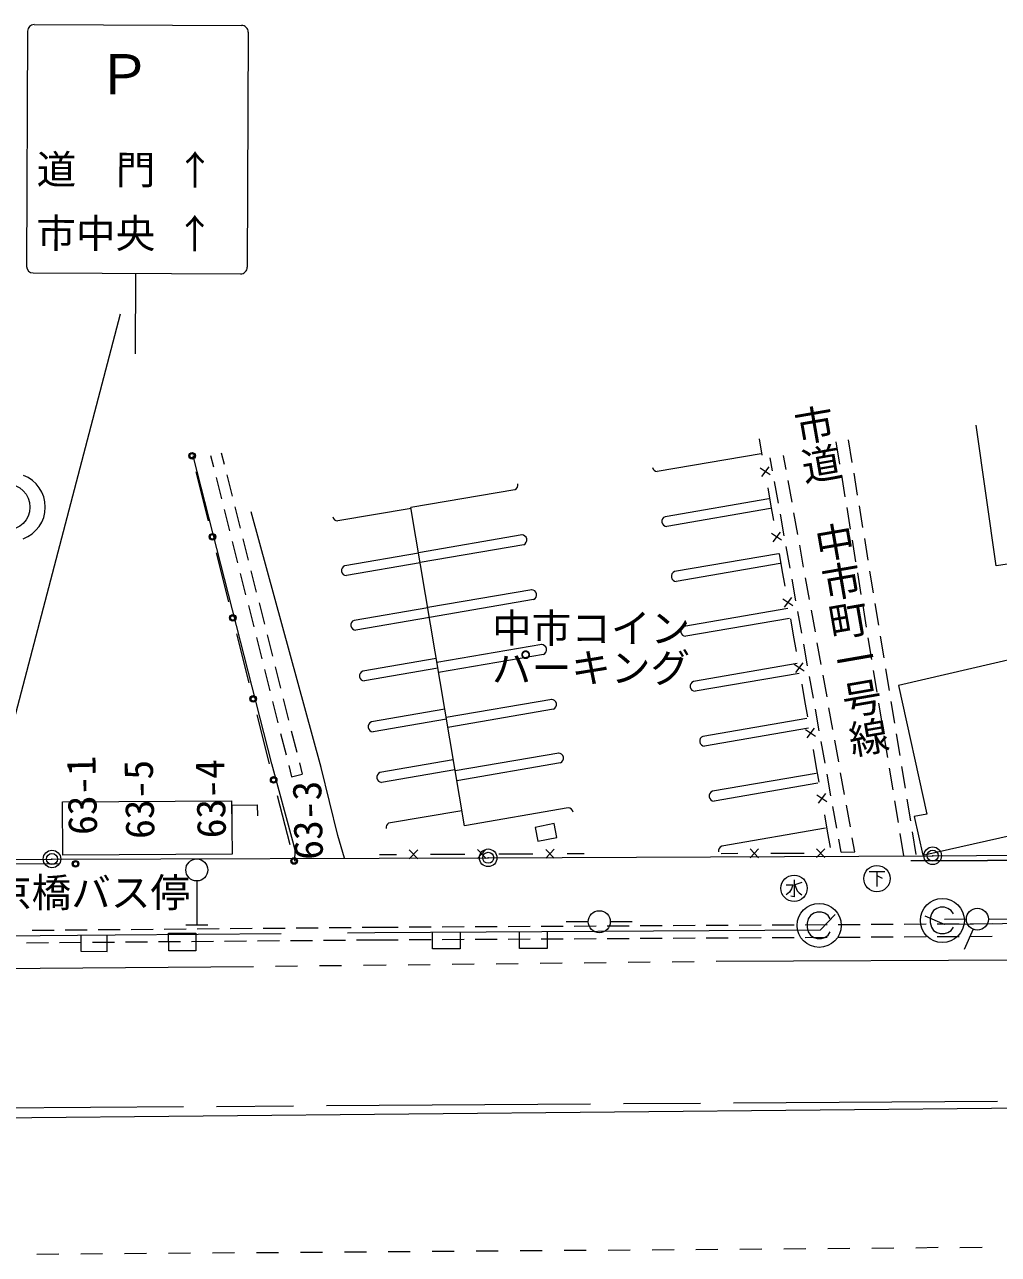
# Model space of a CAD drawing. Units: millimetres, scale not verified. Extents: x 40000 to 680000, y 20000 to 380000.
# Drawn here: x 111955 to 156222, y 262320 to 318200 of the extents above; entities that cross this region are included whole.
import ezdxf
from ezdxf.enums import TextEntityAlignment as Align

# ---------------------------------------------------------------- set-up
doc = ezdxf.new("R2010")
doc.units = ezdxf.units.MM
doc.header["$LTSCALE"] = 1000
doc.header["$PDMODE"] = 32
doc.header["$PDSIZE"] = 500
doc.linetypes.add('CHAIN', pattern=[18.5, 12, -1.5, 3.5, -1.5])
for name, color, linetype, lineweight in [('M-BGD', 7, 'Continuous', 13), ('M-BGD-EXST', 7, 'Continuous', 13), ('M-BMK', 2, 'CHAIN', 13), ('M-BMK-OTRS', 5, 'Continuous', 13), ('M-BMK-ROW', 30, 'Continuous', 13), ('M-STR-STRC', 7, 'Continuous', 13)]:
    doc.layers.add(name, color=color, linetype=linetype, lineweight=lineweight)
doc.layers.add('M-BMK-HTXT', color=7, linetype='Continuous')
doc.styles.add('@ＭＳ ゴシック', font='')
doc.styles.add('ＭＳ ゴシック', font='')
doc.styles.get('@ＭＳ ゴシック').set_extended_font_data('@MS Gothic')
doc.styles.get('ＭＳ ゴシック').set_extended_font_data('MS Gothic')

msp = doc.modelspace()

# ---------------------------------------------------------------- linework, layer by layer
at = {"layer": 'M-BGD'}
for p, q in [((145490, 298630), (145361, 299373)), ((149019, 298226), (148853, 299246)), ((149578, 298306), (149410, 299337)), ((120407, 298624), (120537, 298108)), ((120891, 298746), (121022, 298230)), ((145439, 298703), (140717, 297890)), ((145955, 297926), (145849, 298517)), ((146574, 297983), (146458, 298626)), ((120311, 295652), (119750, 297879)), ((145848, 297736), (145390, 298039)), ((145784, 298108), (145454, 297668)), ((120659, 297624), (120903, 296654)), ((121144, 297745), (121388, 296775)), ((146220, 296450), (146044, 297434)), ((146839, 296507), (146662, 297491)), ((149261, 296746), (149100, 297733)), ((149820, 296825), (149659, 297812)), ((134238, 297067), (129517, 296254)), ((145877, 296403), (145748, 297145)), ((121026, 296169), (121270, 295199)), ((121511, 296290), (121755, 295321)), ((129523, 296219), (126188, 295645)), ((131947, 281794), (129517, 296254)), ((145792, 296653), (141070, 295841)), ((145868, 296208), (141147, 295395)), ((146006, 295660), (145877, 296403)), ((149503, 295266), (149342, 296253)), ((150061, 295345), (149900, 296332)), ((125433, 284443), (122250, 296064)), ((146486, 294973), (146309, 295958)), ((147104, 295031), (146927, 296015)), ((146364, 294766), (145905, 295069)), ((146300, 295137), (145970, 294697)), ((121393, 294715), (121637, 293745)), ((121878, 294836), (122122, 293866)), ((134569, 295015), (129861, 294204)), ((134646, 294569), (129936, 293758)), ((147369, 293554), (147192, 294539)), ((149745, 293785), (149583, 294772)), ((150303, 293865), (150142, 294852)), ((121238, 291970), (120677, 294197)), ((129864, 294188), (126505, 293609)), ((146221, 294158), (141500, 293345)), ((146393, 293432), (146264, 294175)), ((146751, 293497), (146574, 294481)), ((122244, 293381), (122489, 292412)), ((129939, 293742), (126581, 293164)), ((146298, 293712), (141576, 292899)), ((146522, 292689), (146393, 293432)), ((150545, 292384), (150384, 293371)), ((121759, 293260), (122004, 292291)), ((147016, 292021), (146839, 293005)), ((147635, 292078), (147458, 293062)), ((149986, 292305), (149825, 293292)), ((135018, 292523), (130281, 291708)), ((122126, 291806), (122371, 290836)), ((122611, 291927), (122856, 290957)), ((130281, 291706), (126931, 291129)), ((135095, 292077), (130356, 291262)), ((146880, 291795), (146421, 292098)), ((146815, 292167), (146486, 291727)), ((150228, 290824), (150067, 291811)), ((150786, 290904), (150625, 291891)), ((130356, 291260), (127008, 290684)), ((146651, 291662), (141929, 290850)), ((146727, 291217), (142006, 290404)), ((146908, 290462), (146779, 291204)), ((147282, 290544), (147105, 291529)), ((147900, 290602), (147723, 291586)), ((122166, 288288), (121605, 290515)), ((122493, 290351), (122738, 289382)), ((122978, 290472), (123223, 289503)), ((135468, 290032), (130700, 289211)), ((147037, 289719), (146908, 290462)), ((147547, 289068), (147370, 290052)), ((148165, 289125), (147988, 290109)), ((150470, 289344), (150308, 290331)), ((151028, 289423), (150867, 290410)), ((135544, 289586), (130775, 288765)), ((123345, 289018), (123590, 288048)), ((130669, 289399), (127324, 288823)), ((130744, 288953), (127401, 288377)), ((147080, 289167), (142359, 288354)), ((147395, 288825), (146937, 289128)), ((147331, 289196), (147001, 288757)), ((151270, 287943), (151109, 288930)), ((122860, 288897), (123105, 287927)), ((147157, 288721), (142435, 287909)), ((147812, 287592), (147635, 288576)), ((148430, 287649), (148253, 288633)), ((150711, 287864), (150550, 288851)), ((147424, 287491), (147295, 288234)), ((123227, 287442), (123471, 286473)), ((123712, 287564), (123956, 286594)), ((135917, 287540), (131120, 286714)), ((147553, 286749), (147424, 287491)), ((150953, 286383), (150792, 287370)), ((151511, 286463), (151350, 287450)), ((123093, 284606), (122532, 286833)), ((131057, 287091), (127717, 286516)), ((135994, 287094), (131195, 286268)), ((147510, 286672), (142788, 285859)), ((148077, 286115), (147900, 287099)), ((148696, 286173), (148519, 287157)), ((124079, 286109), (124323, 285140)), ((131131, 286645), (127794, 286070)), ((147587, 286226), (142865, 285413)), ((147911, 285855), (147453, 286157)), ((147847, 286226), (147517, 285786)), ((123594, 285988), (123838, 285018)), ((148343, 284639), (148166, 285623)), ((148961, 284696), (148784, 285680)), ((151195, 284903), (151033, 285890)), ((151753, 284982), (151592, 285969)), ((136239, 285102), (131527, 284291)), ((147940, 284521), (147811, 285263)), ((123961, 284533), (124091, 284018)), ((124446, 284655), (124576, 284138)), ((126195, 281354), (125433, 284443)), ((131443, 284789), (128108, 284215)), ((136315, 284656), (131602, 283845)), ((148069, 283778), (147940, 284521)), ((151995, 283502), (151834, 284489)), ((124091, 284018), (124576, 284138)), ((131518, 284343), (128185, 283769)), ((147940, 284176), (143218, 283363)), ((148608, 283162), (148431, 284147)), ((149226, 283220), (149049, 284204)), ((151436, 283422), (151275, 284409)), ((148016, 283731), (143295, 282918)), ((124021, 280923), (123459, 283151)), ((148427, 282884), (147968, 283187)), ((148362, 283255), (148033, 282816)), ((151678, 281942), (151517, 282929)), ((152236, 282021), (152075, 283008)), ((121369, 282731), (122532, 282744)), ((121369, 282731), (121374, 282231)), ((122532, 282744), (122537, 282244)), ((122532, 282744), (122537, 282244)), ((131831, 282482), (128501, 281909)), ((136668, 282606), (131947, 281794)), ((148455, 281550), (148326, 282293)), ((148873, 281686), (148696, 282670)), ((149491, 281743), (149315, 282728)), ((148369, 281681), (143648, 280868)), ((126504, 280323), (126195, 281354)), ((148584, 280808), (148455, 281550)), ((149068, 280603), (148961, 281194)), ((149695, 280609), (149580, 281251)), ((151925, 280429), (151758, 281449)), ((152485, 280497), (152317, 281528)), ((129828, 280298), (129439, 280696)), ((129441, 280296), (129826, 280698)), ((132930, 280312), (132541, 280711)), ((132542, 280311), (132928, 280712)), ((133511, 280515), (134286, 280519)), ((134286, 280519), (135062, 280522)), ((136032, 280327), (135643, 280725)), ((135644, 280325), (136030, 280727)), ((136613, 280530), (137388, 280533)), ((143617, 280543), (144370, 280544)), ((144936, 280345), (145312, 280745)), ((145313, 280345), (144936, 280745)), ((145878, 280546), (146632, 280546)), ((146632, 280546), (147385, 280547)), ((148328, 280348), (147950, 280748)), ((147951, 280348), (148327, 280748)), ((149068, 280603), (149695, 280609)), ((113523, 280064), (109483, 280056)), ((128082, 280489), (128858, 280493)), ((130409, 280500), (131184, 280504)), ((131184, 280504), (131960, 280508)), ((155720, 280206), (152241, 280198)), ((157085, 280219), (155718, 280223)), ((119783, 279291), (119783, 277291)), ((147826, 277820), (147676, 277720)), ((147976, 277870), (147826, 277820)), ((148176, 277870), (147976, 277870)), ((148326, 277820), (148176, 277870)), ((148476, 277720), (148326, 277820)), ((153173, 277794), (153123, 277594)), ((153273, 277944), (153173, 277794)), ((153423, 278044), (153273, 277944)), ((153573, 278094), (153423, 278044)), ((153773, 278094), (153573, 278094)), ((153923, 278044), (153773, 278094)), ((154073, 277944), (153923, 278044)), ((154173, 277794), (154073, 277944)), ((119283, 277291), (120283, 277291)), ((125795, 277169), (126795, 277177)), ((127295, 277182), (128271, 277190)), ((128271, 277190), (128936, 277194)), ((129436, 277197), (130436, 277203)), ((130936, 277206), (131936, 277212)), ((132436, 277214), (133436, 277220)), ((133936, 277223), (134936, 277229)), ((135436, 277232), (136436, 277238)), ((137578, 277436), (136578, 277433)), ((136936, 277241), (137936, 277246)), ((138436, 277249), (139436, 277255)), ((138578, 277440), (139578, 277447)), ((139936, 277258), (140936, 277264)), ((141436, 277267), (142436, 277273)), ((142936, 277275), (143936, 277281)), ((144436, 277284), (145436, 277290)), ((145936, 277293), (146936, 277299)), ((147436, 277302), (148436, 277307)), ((147576, 277570), (147526, 277370)), ((147526, 277370), (147526, 277170)), ((147526, 277170), (147576, 276970)), ((147676, 277720), (147576, 277570)), ((148576, 277570), (148476, 277720)), ((148936, 277310), (149936, 277316)), ((150436, 277319), (151436, 277325)), ((151936, 277328), (152936, 277334)), ((153123, 277594), (153123, 277394)), ((153123, 277394), (153173, 277194)), ((153173, 277194), (153273, 277044)), ((153436, 277336), (154436, 277342)), ((154768, 277548), (153768, 277542)), ((154073, 277044), (154173, 277194)), ((154936, 277345), (155936, 277351)), ((155768, 277556), (156768, 277564)), ((112295, 277050), (113295, 277059)), ((113795, 277064), (114795, 277072)), ((115295, 277077), (116295, 277085)), ((116795, 277090), (117795, 277099)), ((118295, 277103), (119295, 277112)), ((119795, 277116), (120795, 277125)), ((121295, 277129), (122295, 277138)), ((122795, 277142), (123795, 277151)), ((124295, 277155), (125295, 277164)), ((127039, 276606), (128275, 276616)), ((128275, 276616), (128940, 276620)), ((129440, 276623), (130440, 276628)), ((130940, 276631), (131940, 276637)), ((132440, 276640), (133440, 276646)), ((133940, 276649), (134940, 276655)), ((135440, 276658), (136440, 276663)), ((136940, 276666), (137940, 276672)), ((138440, 276675), (139440, 276681)), ((139940, 276684), (140940, 276689)), ((141439, 276692), (142439, 276698)), ((142939, 276701), (143939, 276707)), ((144439, 276710), (145439, 276716)), ((145939, 276719), (146939, 276724)), ((147439, 276727), (148439, 276733)), ((147576, 276970), (147676, 276820)), ((147676, 276820), (147826, 276720)), ((147826, 276720), (147976, 276670)), ((147976, 276670), (148176, 276670)), ((148176, 276670), (148326, 276720)), ((148326, 276720), (148476, 276820)), ((148476, 276820), (148576, 276970)), ((148939, 276736), (149939, 276742)), ((150439, 276745), (151439, 276750)), ((151939, 276753), (152939, 276759)), ((153273, 277044), (153423, 276944)), ((153423, 276944), (153573, 276894)), ((153439, 276762), (154439, 276768)), ((153573, 276894), (153773, 276894)), ((153773, 276894), (153923, 276944)), ((153923, 276944), (154073, 277044)), ((155067, 277094), (154665, 276178)), ((154939, 276771), (155939, 276777)), ((112039, 276481), (113039, 276489)), ((113539, 276493), (114539, 276502)), ((115039, 276506), (116039, 276514)), ((116539, 276518), (117539, 276527)), ((118039, 276531), (119039, 276539)), ((119539, 276543), (120539, 276552)), ((121039, 276556), (122039, 276564)), ((122539, 276568), (123539, 276577)), ((124039, 276581), (125039, 276589)), ((125539, 276593), (126539, 276601))]:
    msp.add_line(p, q, dxfattribs=at)
for points in [[(168542, 294011), (163450, 293293), (163194, 294655), (156127, 293613), (155206, 300006)], [(124247, 280186), (124251, 280691), (124147, 281102), (123194, 284617), (119625, 298608)], [(126632, 276930), (127877, 276942), (148127, 277069), (148797, 277772)], [(165617, 277441), (153773, 277314), (152887, 277682)], [(90429, 276620), (116073, 276842), (123621, 276900)], [(114515, 276830), (114507, 276097), (115705, 276084), (115713, 276840)], [(131751, 276966), (131752, 276200), (130501, 276198), (130500, 276958)], [(135716, 276991), (135717, 276219), (134457, 276216), (134455, 276983)]]:
    msp.add_lwpolyline(points, dxfattribs=at)
for points in [[(152781, 280453), (163148, 282787), (161477, 290448), (151675, 288171), (152963, 282326), (152389, 282214)], [(113693, 280462), (113676, 282881), (121367, 282933), (121384, 280513)], [(136143, 281265), (136021, 281893), (135158, 281725), (135280, 281097)], [(118505, 276113), (118501, 276913), (119742, 276919), (119746, 276119)]]:
    msp.add_lwpolyline(points, close=True, dxfattribs=at)
for centre, radius in [((119567, 298607), 150), ((119567, 298607), 120), ((119567, 298607), 100), ((120494, 294925), 150), ((120494, 294925), 120), ((120494, 294925), 100), ((121421, 291242), 150), ((121421, 291242), 120), ((121421, 291242), 100), ((122349, 287560), 150), ((122349, 287560), 120), ((122349, 287560), 100), ((123276, 283878), 150), ((123276, 283878), 120), ((123276, 283878), 100), ((114273, 280066), 150), ((114273, 280066), 120), ((114273, 280066), 100), ((119783, 279791), 500), ((124204, 280196), 150), ((124204, 280196), 120), ((124204, 280196), 100), ((153673, 277494), 1000), ((138078, 277437), 500), ((148076, 277270), 1000), ((155268, 277552), 500)]:
    msp.add_circle(centre, radius, dxfattribs=at)
for centre, start, end in [((140724, 298121), 189.768, 268.2667), ((134145, 297278), 297.6515, 12.3087), ((134145, 297278), 293.81, 297.6515), ((126195, 295876), 189.768, 268.2667), ((141154, 295626), 111.2694, 268.2667), ((134553, 294780), 293.81, 90.8074), ((126588, 293394), 111.2694, 268.2667), ((141583, 293130), 111.2694, 268.2667), ((135002, 292289), 293.81, 90.8074), ((127015, 290914), 111.2694, 268.2667), ((142013, 290635), 111.2694, 268.2667), ((135451, 289797), 293.81, 90.8074), ((127408, 288608), 111.2694, 268.2667), ((142442, 288139), 111.2694, 268.2667), ((135901, 287305), 293.81, 90.8074), ((127801, 286301), 111.2694, 268.2667), ((142872, 285644), 111.2694, 268.2667), ((136222, 284867), 293.81, 90.8074), ((128192, 284000), 111.2694, 268.2667), ((143302, 283148), 111.2694, 268.2667), ((136661, 282376), 9.768, 88.2667), ((128617, 281710), 120.1921, 189.768), ((143731, 280653), 111.2694, 189.768)]:
    msp.add_arc(centre, 231, start, end, dxfattribs=at)
at = {"layer": 'M-BGD-EXST'}
for p, q in [((150341, 279723), (151061, 279723)), ((150701, 279723), (150701, 279033)), ((150701, 279543), (150941, 279423)), ((146571, 279105), (146871, 279105)), ((146811, 278925), (146721, 278775)), ((146871, 279105), (146811, 278925)), ((146931, 279345), (146931, 278565)), ((147291, 279225), (146961, 279105)), ((146961, 279105), (147081, 278835)), ((146721, 278775), (146571, 278655)), ((146931, 278565), (146781, 278595)), ((147081, 278835), (147171, 278745)), ((147171, 278745), (147291, 278655))]:
    msp.add_line(p, q, dxfattribs=at)
for centre in [(150701, 279393), (146931, 278955)]:
    msp.add_circle(centre, 600, dxfattribs=at)
at = {"layer": 'M-BMK'}
msp.add_line((70175, 268698), (169310, 269379), dxfattribs=at)
at = {"layer": 'M-BMK-OTRS'}
for p, q in [((129393, 275485), (130393, 275496)), ((131393, 275507), (132393, 275519)), ((133393, 275530), (134393, 275541)), ((135393, 275552), (136393, 275564)), ((137393, 275575), (138393, 275586)), ((139393, 275597), (140393, 275609)), ((141393, 275620), (142393, 275631)), ((143393, 275642), (166329, 275756)), ((90254, 275151), (122364, 275406)), ((123364, 275417), (124364, 275428)), ((125364, 275440), (126364, 275451)), ((127364, 275462), (128393, 275474)), ((113506, 262327), (112507, 262320)), ((115504, 262341), (114505, 262334)), ((117502, 262355), (116503, 262348)), ((119499, 262370), (118501, 262362)), ((121497, 262384), (120498, 262377)), ((123495, 262398), (122496, 262391)), ((125493, 262412), (124494, 262405)), ((127490, 262426), (126492, 262419)), ((129488, 262440), (128489, 262433)), ((131486, 262454), (130487, 262447)), ((133484, 262468), (132485, 262461)), ((135481, 262483), (134482, 262475)), ((137479, 262497), (136480, 262490)), ((139477, 262511), (138478, 262504)), ((141475, 262525), (140476, 262518)), ((143472, 262539), (142473, 262532)), ((145470, 262553), (144471, 262546)), ((147468, 262567), (146469, 262560)), ((149465, 262581), (148467, 262574)), ((151463, 262596), (150464, 262588)), ((153483, 262632), (152462, 262603)), ((155487, 262633), (154468, 262622))]:
    msp.add_line(p, q, dxfattribs=at)
at = {"layer": 'M-BMK-ROW'}
msp.add_lwpolyline([(72745, 286706), (80205, 286361), (90255, 280164), (92909, 280164), (113200, 280286), (133029, 280341), (153235, 280435), (173024, 280581), (176647, 284192), (177395, 284653)], dxfattribs=at)
for centre in [(113200, 280286), (133029, 280341), (153235, 280435)]:
    msp.add_circle(centre, 400, dxfattribs=at)
for p in [(113200, 280286), (133029, 280341), (153235, 280435)]:
    msp.add_point(p, dxfattribs=at)
at = {"layer": 'M-STR-STRC'}
for p, q in [((112391, 318200), (121823, 318161)), ((112090, 317901), (112046, 307215)), ((122121, 317860), (122078, 307174)), ((112345, 306914), (121777, 306875)), ((116995, 306895), (116980, 303237)), ((109129, 277665), (116317, 305051)), ((103941, 268460), (166319, 269065))]:
    msp.add_line(p, q, dxfattribs=at)
msp.add_circle((111149, 296280), 1050, dxfattribs=at)
for centre, radius, start, end in [((112390, 317900), 300, 89.7662, 179.767), ((121821, 317861), 300, 359.7661, 89.767), ((112346, 307214), 300, 179.767, 269.767), ((121778, 307175), 300, 269.7665, 359.767), ((111364, 296279), 1532, 290.0725, 69.4615)]:
    msp.add_arc(centre, radius, start, end, dxfattribs=at)

# ---------------------------------------------------------------- texts
at = {"layer": 'M-BGD', "style": '@ＭＳ ゴシック'}
msp.add_text('市道\u3000中市町一号線', height=1320, rotation=279.845, dxfattribs=at).set_placement((146646, 300724), align=Align.BOTTOM_LEFT)
at = {"layer": 'M-BGD', "style": 'ＭＳ ゴシック'}
for s, p in [('中市コイン', (137705, 289719)), ('パーキング', (137705, 287917))]:
    msp.add_text(s, height=1320, dxfattribs=at).set_placement(p, align=Align.BOTTOM_CENTER)
msp.add_text('西京橋バス停', height=1320, dxfattribs=at).set_placement((108674, 277706), align=Align.BOTTOM_LEFT)
at = {"layer": 'M-BMK-HTXT', "style": 'ＭＳ ゴシック'}
for s, p in [('63-1', (115612, 283198)), ('63-5', (118218, 283016)), ('63-4', (121465, 283047)), ('63-3', (125875, 282068))]:
    msp.add_text(s, height=1320, rotation=91.37, dxfattribs=at).set_placement(p, align=Align.BOTTOM_CENTER)
at = {"layer": 'M-STR-STRC', "style": 'ＭＳ ゴシック'}
msp.add_text('Ｐ', height=1833, dxfattribs=at).set_placement((116471, 314477), align=Align.BOTTOM_CENTER)
for s, p in [('道\u3000門 ↑', (112498, 310566)), ('市中央 ↑', (112487, 307671))]:
    msp.add_text(s, height=1320, rotation=359.767, dxfattribs=at).set_placement(p, align=Align.BOTTOM_LEFT)

doc.saveas('drawing.dxf')
